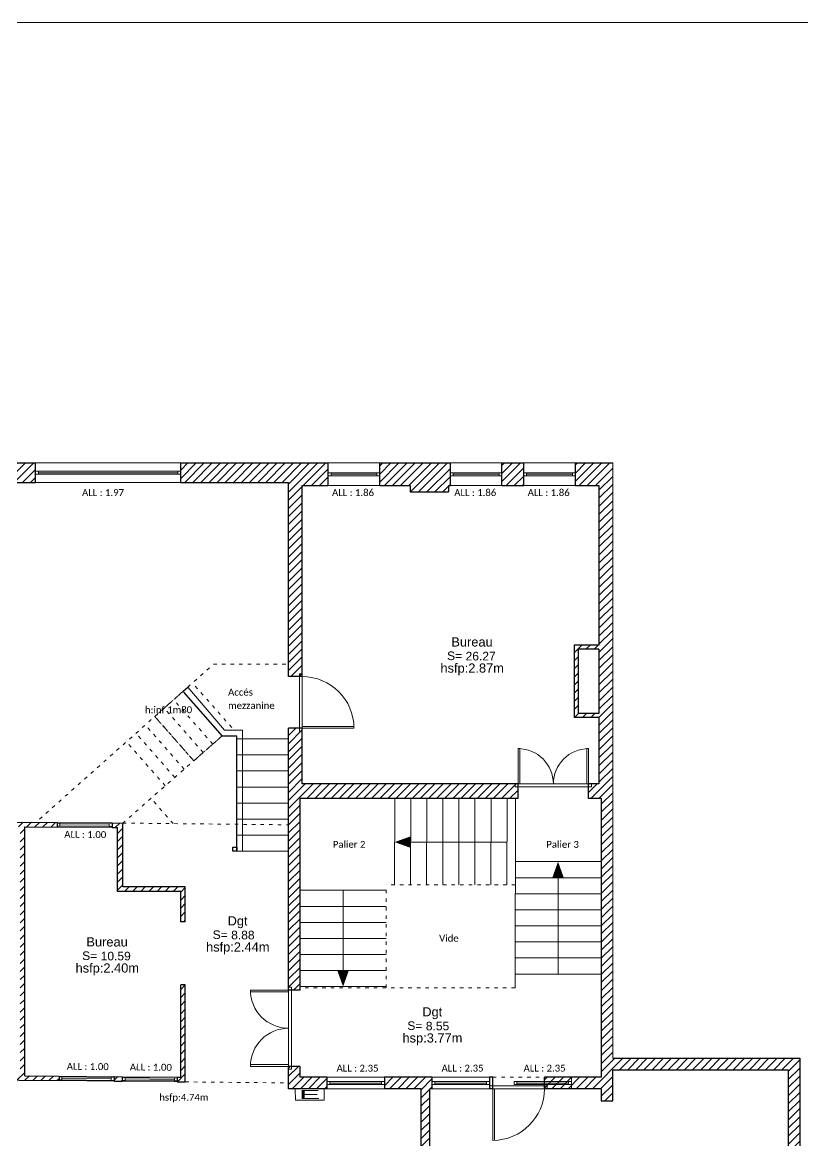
# Model space of a CAD drawing. Header units: millimetres. Extents: x -14819 to 43195, y -10328 to 20814.
# Drawn here: x 2222 to 3581, y 5314 to 7264 of the extents above; entities that cross this region are included whole.
import ezdxf
from ezdxf.enums import TextEntityAlignment as Align

# ---------------------------------------------------------------- set-up
doc = ezdxf.new("R2010")
doc.units = ezdxf.units.MM
doc.header["$PDMODE"] = 3
for name, pattern in [('ACAD_ISO03W100', [30, 12, -18]), ('Chemin', [0.5, 0.3, -0.2]), ('Cotation', [0.2, 0.1, -0.1])]:
    doc.linetypes.add(name, pattern=pattern)
doc.layers.add('10 - Hachures', color=7, linetype='Continuous', lineweight=18, true_color=0x646464)
for name, color, linetype, lineweight in [('41 - Côtes Intérieures', 71, 'Continuous', 9), ('_cadre100', 7, 'Continuous', 15), ('_cadre200', 7, 'Continuous', 15), ('_Texte', 7, 'Continuous', 15), ('Escalier', 8, 'Continuous', 18), ('Etiq_Affectation', 7, 'Continuous', 0), ('Etiq_Num_appart', 7, 'Continuous', 0), ('Etiq_Surface', 7, 'Continuous', 0), ('Etiq_Typologie', 7, 'Continuous', 0), ('Etiquette', 7, 'Continuous', 13), ('hauteur inf1.8m', 11, 'Continuous', 0), ('ME_electricite', 1, 'Continuous', 13), ('Menuiserie', 250, 'Continuous', 9), ('Menuiserie_cps', 7, 'Continuous', 15), ('Mur_coupe', 7, 'Continuous', 25), ('Mur_projeté', 8, 'ACAD_ISO03W100', 18), ('Mur_vu', 8, 'Continuous', 18)]:
    doc.layers.add(name, color=color, linetype=linetype, lineweight=lineweight)
for name, color, linetype, lineweight, plot in [('_mur_fantome', 2, 'Continuous', 0, False), ('Etiq_Adresse', 7, 'Continuous', 0, False), ('Etiq_Mesure_ou_non', 7, 'Continuous', 0, False), ('Menuiserie_seuil', 8, 'Continuous', 9, False)]:
    doc.layers.add(name, color=color, linetype=linetype, lineweight=lineweight, plot=plot)
doc.styles.add('CR_Cot', font='simplex.shx', dxfattribs={"width": 0.8})
doc.styles.add('Legend', font='calibri.ttf')
doc.styles.add('ROMAND', font='romand', dxfattribs={"height": 6})
doc.styles.add('ROMANT', font='romant', dxfattribs={"width": 1.5, "oblique": 13.5, "height": 2})
doc.styles.get("Standard").update_dxf_attribs({"font": 'arial.ttf'})
doc.styles.add('Stylbloc-bdu', font='sanss___.ttf')
doc.dimstyles.get("Standard").update_dxf_attribs({"dimtxt": 14, "dimasz": 14, "dimexe": 0.18, "dimexo": 0.0625, "dimgap": 5, "dimtad": 0, "dimtoh": 1, "dimdec": 0, "dimzin": 0, "dimdsep": 46, "dimtxsty": 'CR_Cot', "dimblk": 'CLOSEDBLANK', "dimcen": 0, "dimse1": 1, "dimse2": 1, "dimadec": 0, "dimazin": 0, "dimtfac": 1, "dimtdec": 0, "dimtofl": 0, "dimtmove": 0, "dimatfit": 3, "dimfxl": 1, "dimtolj": 1, "dimtzin": 0, "dimarcsym": 0})
pattern_1 = [(45, (-30368.971, 161.545), (-7.0710678, 7.0710678), [])]

# ---------------------------------------------------------------- blocks, each defined once
blk = doc.blocks.new('*X1')
at = {"color": 0}
for p, q in [((5.658, 3.059), (5.659, 3.061)), ((5.659, 3.042), (5.676, 3.06)), ((5.66, 3.026), (5.693, 3.059)), ((5.661, 3.009), (5.71, 3.059)), ((5.669, 3), (5.727, 3.058)), ((5.687, 3), (5.744, 3.057)), ((5.705, 3), (5.761, 3.056)), ((5.722, 3), (5.778, 3.056)), ((5.74, 3), (5.795, 3.055)), ((5.758, 3), (5.812, 3.054)), ((5.775, 3), (5.829, 3.054)), ((5.793, 3), (5.846, 3.053)), ((5.811, 3), (5.863, 3.052)), ((5.828, 3), (5.88, 3.051)), ((5.846, 3), (5.897, 3.051)), ((5.864, 3), (5.914, 3.05)), ((5.881, 3), (5.931, 3.049)), ((5.899, 3), (5.948, 3.049)), ((5.917, 3), (5.965, 3.048)), ((5.934, 3), (5.982, 3.047)), ((5.952, 3), (5.999, 3.046)), ((5.97, 3), (6.016, 3.046)), ((5.988, 3), (6.033, 3.045)), ((6.005, 3), (6.049, 3.044)), ((6.023, 3), (6.066, 3.044)), ((6.041, 3), (6.083, 3.043)), ((6.058, 3), (6.1, 3.042)), ((6.076, 3), (6.117, 3.041)), ((6.094, 3), (6.134, 3.041)), ((6.111, 3), (6.151, 3.04)), ((6.129, 3), (6.168, 3.039)), ((6.147, 3), (6.185, 3.039)), ((6.164, 3), (6.202, 3.038)), ((6.182, 3), (6.219, 3.037)), ((6.2, 3), (6.236, 3.036)), ((6.217, 3), (6.253, 3.036)), ((6.235, 3), (6.27, 3.035)), ((6.253, 3), (6.287, 3.034)), ((6.27, 3), (6.304, 3.034)), ((6.288, 3), (6.321, 3.033)), ((6.306, 3), (6.338, 3.032)), ((6.323, 3), (6.355, 3.031)), ((6.341, 3), (6.372, 3.031)), ((6.359, 3), (6.389, 3.03)), ((6.376, 3), (6.406, 3.029)), ((6.394, 3), (6.423, 3.029)), ((6.412, 3), (6.44, 3.028)), ((6.429, 3), (6.457, 3.027)), ((6.447, 3), (6.474, 3.026)), ((6.465, 3), (6.491, 3.026)), ((6.483, 3), (6.507, 3.025)), ((6.5, 3), (6.524, 3.024)), ((6.518, 3), (6.541, 3.024)), ((6.536, 3), (6.558, 3.023)), ((6.553, 3), (6.575, 3.022)), ((6.571, 3), (6.592, 3.021)), ((6.589, 3), (6.609, 3.021)), ((6.606, 3), (6.626, 3.02)), ((6.624, 3), (6.643, 3.019)), ((6.642, 3), (6.66, 3.019)), ((6.659, 3), (6.677, 3.018)), ((6.677, 3), (6.694, 3.017)), ((6.695, 3), (6.711, 3.016)), ((6.712, 3), (6.728, 3.016)), ((6.73, 3), (6.745, 3.015)), ((6.748, 3), (6.762, 3.014)), ((6.765, 3), (6.779, 3.014)), ((6.783, 3), (6.796, 3.013)), ((6.801, 3), (6.813, 3.012)), ((6.818, 3), (6.83, 3.011)), ((6.836, 3), (6.847, 3.011)), ((6.854, 3), (6.864, 3.01)), ((6.871, 3), (6.881, 3.009)), ((6.889, 3), (6.898, 3.009)), ((6.907, 3), (6.915, 3.008)), ((6.924, 3), (6.932, 3.007)), ((6.942, 3), (6.949, 3.006)), ((6.96, 3), (6.965, 3.006)), ((6.977, 3), (6.982, 3.005)), ((6.995, 3), (6.999, 3.004)), ((7.013, 3), (7.016, 3.004)), ((7.031, 3), (7.033, 3.003)), ((7.048, 3), (7.05, 3.002)), ((7.066, 3), (7.067, 3.001)), ((7.084, 3), (7.084, 3.001))]:
    blk.add_line(p, q, dxfattribs=at)
blk = doc.blocks.new('*X2')
at = {"color": 0}
for p, q in [((5.5, 2.795), (5.555, 2.85)), ((5.5, 2.813), (5.536, 2.849)), ((5.5, 2.831), (5.516, 2.847)), ((5.5, 2.778), (5.561, 2.838)), ((5.5, 2.76), (5.56, 2.82)), ((5.5, 2.742), (5.559, 2.801)), ((5.5, 2.725), (5.558, 2.783)), ((5.5, 2.707), (5.558, 2.764)), ((5.5, 2.689), (5.557, 2.746)), ((5.5, 2.672), (5.556, 2.728)), ((5.5, 2.654), (5.555, 2.709)), ((5.5, 2.636), (5.554, 2.691)), ((5.5, 2.619), (5.554, 2.672)), ((5.5, 2.601), (5.553, 2.654)), ((5.5, 2.583), (5.552, 2.635)), ((5.5, 2.566), (5.551, 2.617)), ((5.5, 2.548), (5.551, 2.598)), ((5.5, 2.53), (5.55, 2.58)), ((5.5, 2.512), (5.549, 2.561)), ((5.5, 2.495), (5.548, 2.543)), ((5.5, 2.477), (5.547, 2.525)), ((5.5, 2.459), (5.547, 2.506)), ((5.5, 2.442), (5.546, 2.488)), ((5.5, 2.424), (5.545, 2.469)), ((5.5, 2.406), (5.544, 2.451)), ((5.5, 2.389), (5.544, 2.432)), ((5.5, 2.371), (5.543, 2.414)), ((5.5, 2.353), (5.542, 2.395)), ((5.5, 2.336), (5.541, 2.377)), ((5.5, 2.318), (5.54, 2.358)), ((5.5, 2.3), (5.54, 2.34)), ((5.5, 2.283), (5.539, 2.321)), ((5.5, 2.265), (5.538, 2.303)), ((5.5, 2.247), (5.537, 2.285)), ((5.5, 2.23), (5.537, 2.266)), ((5.5, 2.212), (5.536, 2.248)), ((5.5, 2.194), (5.535, 2.229)), ((5.5, 2.177), (5.534, 2.211)), ((5.5, 2.159), (5.533, 2.192)), ((5.5, 2.141), (5.533, 2.174)), ((5.5, 2.124), (5.532, 2.155)), ((5.5, 2.106), (5.531, 2.137)), ((5.5, 2.088), (5.53, 2.118)), ((5.5, 2.071), (5.53, 2.1)), ((5.5, 2.053), (5.529, 2.082)), ((5.5, 2.035), (5.528, 2.063)), ((5.5, 2.017), (5.527, 2.045)), ((5.5, 2), (5.526, 2.026)), ((5.5, 1.982), (5.526, 2.008)), ((5.5, 1.964), (5.525, 1.989)), ((5.5, 1.947), (5.524, 1.971)), ((5.5, 1.929), (5.523, 1.952)), ((5.5, 1.911), (5.523, 1.934)), ((5.5, 1.894), (5.522, 1.915)), ((5.5, 1.876), (5.521, 1.897)), ((5.5, 1.858), (5.52, 1.879)), ((5.5, 1.841), (5.519, 1.86)), ((5.5, 1.823), (5.519, 1.842)), ((5.5, 1.805), (5.518, 1.823)), ((5.5, 1.788), (5.517, 1.805)), ((5.5, 1.77), (5.516, 1.786)), ((5.5, 1.752), (5.516, 1.768)), ((5.5, 1.735), (5.515, 1.749)), ((5.5, 1.717), (5.514, 1.731)), ((5.5, 1.699), (5.513, 1.712)), ((5.5, 1.682), (5.512, 1.694)), ((5.5, 1.664), (5.512, 1.676)), ((5.5, 1.646), (5.511, 1.657)), ((5.5, 1.629), (5.51, 1.639)), ((5.5, 1.611), (5.509, 1.62)), ((5.5, 1.593), (5.509, 1.602)), ((5.5, 1.576), (5.508, 1.583)), ((5.5, 1.558), (5.507, 1.565)), ((5.5, 1.54), (5.506, 1.546)), ((5.5, 1.523), (5.505, 1.528)), ((5.5, 1.505), (5.505, 1.509)), ((5.5, 1.487), (5.504, 1.491)), ((5.5, 1.469), (5.503, 1.473)), ((5.5, 1.452), (5.502, 1.454)), ((5.5, 1.434), (5.502, 1.436)), ((5.5, 1.416), (5.501, 1.417))]:
    blk.add_line(p, q, dxfattribs=at)
blk = doc.blocks.new('*X3')
at = {"color": 0}
for p, q in [((3.901, 3), (3.902, 3)), ((3.918, 2.999), (3.919, 3)), ((3.935, 2.999), (3.937, 3)), ((3.952, 2.998), (3.955, 3)), ((3.969, 2.997), (3.972, 3)), ((3.986, 2.996), (3.99, 3)), ((4.003, 2.996), (4.008, 3)), ((4.02, 2.995), (4.025, 3)), ((4.037, 2.994), (4.043, 3)), ((4.054, 2.994), (4.061, 3)), ((4.071, 2.993), (4.078, 3)), ((4.088, 2.992), (4.096, 3)), ((4.105, 2.991), (4.114, 3)), ((4.122, 2.991), (4.131, 3)), ((4.139, 2.99), (4.149, 3)), ((4.156, 2.989), (4.167, 3)), ((4.173, 2.988), (4.184, 3)), ((4.19, 2.988), (4.202, 3)), ((4.207, 2.987), (4.22, 3)), ((4.224, 2.986), (4.237, 3)), ((4.241, 2.986), (4.255, 3)), ((4.258, 2.985), (4.273, 3)), ((4.275, 2.984), (4.29, 3)), ((4.292, 2.983), (4.308, 3)), ((4.309, 2.983), (4.326, 3)), ((4.326, 2.982), (4.344, 3)), ((4.343, 2.981), (4.361, 3)), ((4.359, 2.981), (4.379, 3)), ((4.376, 2.98), (4.397, 3)), ((4.393, 2.979), (4.414, 3)), ((4.41, 2.978), (4.432, 3)), ((4.427, 2.978), (4.45, 3)), ((4.444, 2.977), (4.467, 3)), ((4.461, 2.976), (4.485, 3)), ((4.478, 2.976), (4.503, 3)), ((4.495, 2.975), (4.52, 3)), ((4.512, 2.974), (4.538, 3)), ((4.529, 2.973), (4.556, 3)), ((4.546, 2.973), (4.573, 3)), ((4.563, 2.972), (4.591, 3)), ((4.58, 2.971), (4.609, 3)), ((4.597, 2.971), (4.626, 3)), ((4.614, 2.97), (4.644, 3)), ((4.631, 2.969), (4.662, 3)), ((4.648, 2.968), (4.679, 3)), ((4.665, 2.968), (4.697, 3)), ((4.682, 2.967), (4.715, 3)), ((4.699, 2.966), (4.732, 3)), ((4.716, 2.966), (4.75, 3)), ((4.733, 2.965), (4.768, 3)), ((4.75, 2.964), (4.785, 3)), ((4.767, 2.963), (4.803, 3)), ((4.784, 2.963), (4.821, 3)), ((4.801, 2.962), (4.838, 3)), ((4.817, 2.961), (4.856, 3)), ((4.834, 2.961), (4.874, 3)), ((4.851, 2.96), (4.892, 3)), ((4.868, 2.959), (4.909, 3)), ((4.885, 2.958), (4.927, 3)), ((4.902, 2.958), (4.945, 3)), ((4.919, 2.957), (4.962, 3)), ((4.936, 2.956), (4.98, 3)), ((4.953, 2.956), (4.998, 3)), ((4.97, 2.955), (5.015, 3)), ((4.987, 2.954), (5.033, 3)), ((5.004, 2.953), (5.051, 3)), ((5.021, 2.953), (5.068, 3)), ((5.038, 2.952), (5.086, 3)), ((5.055, 2.951), (5.104, 3)), ((5.072, 2.951), (5.121, 3)), ((5.089, 2.95), (5.139, 3)), ((5.106, 2.949), (5.157, 3)), ((5.123, 2.948), (5.174, 3)), ((5.14, 2.948), (5.192, 3)), ((5.157, 2.947), (5.21, 3)), ((5.174, 2.946), (5.227, 3)), ((5.191, 2.946), (5.245, 3)), ((5.208, 2.945), (5.263, 3)), ((5.225, 2.944), (5.28, 3)), ((5.242, 2.943), (5.298, 3)), ((5.259, 2.943), (5.316, 3)), ((5.275, 2.942), (5.333, 3)), ((5.292, 2.941), (5.343, 2.992)), ((5.309, 2.941), (5.344, 2.975)), ((5.326, 2.94), (5.345, 2.958)), ((5.343, 2.939), (5.346, 2.941))]:
    blk.add_line(p, q, dxfattribs=at)
blk = doc.blocks.new('*X4')
at = {"color": 0}
for p, q in [((5.499, 5.376), (5.5, 5.376)), ((5.5, 5.394), (5.5, 5.394)), ((5.492, 5.121), (5.5, 5.129)), ((5.493, 5.158), (5.5, 5.164)), ((5.493, 5.139), (5.5, 5.146)), ((5.494, 5.194), (5.5, 5.199)), ((5.494, 5.176), (5.5, 5.182)), ((5.495, 5.23), (5.5, 5.235)), ((5.495, 5.212), (5.5, 5.217)), ((5.496, 5.267), (5.5, 5.27)), ((5.496, 5.248), (5.5, 5.253)), ((5.497, 5.303), (5.5, 5.306)), ((5.497, 5.285), (5.5, 5.288)), ((5.498, 5.339), (5.5, 5.341)), ((5.498, 5.321), (5.5, 5.323)), ((5.499, 5.357), (5.5, 5.359)), ((5.486, 4.903), (5.5, 4.917)), ((5.486, 4.885), (5.5, 4.899)), ((5.486, 4.867), (5.5, 4.881)), ((5.487, 4.939), (5.5, 4.952)), ((5.487, 4.921), (5.5, 4.934)), ((5.488, 4.976), (5.5, 4.987)), ((5.488, 4.958), (5.5, 4.97)), ((5.489, 5.012), (5.5, 5.023)), ((5.489, 4.994), (5.5, 5.005)), ((5.49, 5.049), (5.5, 5.058)), ((5.49, 5.03), (5.5, 5.04)), ((5.491, 5.085), (5.5, 5.093)), ((5.491, 5.067), (5.5, 5.076)), ((5.492, 5.103), (5.5, 5.111)), ((5.479, 4.631), (5.5, 4.651)), ((5.479, 4.612), (5.5, 4.634)), ((5.48, 4.667), (5.5, 4.687)), ((5.48, 4.649), (5.5, 4.669)), ((5.481, 4.703), (5.5, 4.722)), ((5.481, 4.685), (5.5, 4.705)), ((5.482, 4.74), (5.5, 4.758)), ((5.482, 4.721), (5.5, 4.74)), ((5.483, 4.776), (5.5, 4.793)), ((5.483, 4.758), (5.5, 4.775)), ((5.484, 4.812), (5.5, 4.828)), ((5.484, 4.794), (5.5, 4.811)), ((5.485, 4.849), (5.5, 4.864)), ((5.485, 4.83), (5.5, 4.846)), ((5.472, 4.376), (5.5, 4.404)), ((5.473, 4.413), (5.5, 4.439)), ((5.473, 4.394), (5.5, 4.422)), ((5.474, 4.449), (5.5, 4.475)), ((5.474, 4.431), (5.5, 4.457)), ((5.475, 4.485), (5.5, 4.51)), ((5.475, 4.467), (5.5, 4.492)), ((5.476, 4.522), (5.5, 4.545)), ((5.476, 4.503), (5.5, 4.528)), ((5.477, 4.558), (5.5, 4.581)), ((5.477, 4.54), (5.5, 4.563)), ((5.478, 4.594), (5.5, 4.616)), ((5.478, 4.576), (5.5, 4.598)), ((5.465, 4.122), (5.5, 4.156)), ((5.466, 4.158), (5.5, 4.192)), ((5.466, 4.14), (5.5, 4.174)), ((5.467, 4.194), (5.5, 4.227)), ((5.467, 4.176), (5.5, 4.21)), ((5.468, 4.231), (5.5, 4.263)), ((5.468, 4.213), (5.5, 4.245)), ((5.469, 4.267), (5.5, 4.298)), ((5.469, 4.249), (5.5, 4.28)), ((5.47, 4.303), (5.5, 4.333)), ((5.47, 4.285), (5.5, 4.316)), ((5.471, 4.34), (5.5, 4.369)), ((5.471, 4.322), (5.5, 4.351)), ((5.472, 4.358), (5.5, 4.386)), ((5.458, 3.867), (5.5, 3.909)), ((5.459, 3.904), (5.5, 3.944)), ((5.459, 3.886), (5.5, 3.927)), ((5.46, 3.94), (5.5, 3.98)), ((5.46, 3.922), (5.5, 3.962)), ((5.461, 3.976), (5.5, 4.015)), ((5.461, 3.958), (5.5, 3.997)), ((5.462, 4.013), (5.5, 4.05)), ((5.462, 3.995), (5.5, 4.033)), ((5.463, 4.049), (5.5, 4.086)), ((5.463, 4.031), (5.5, 4.068)), ((5.464, 4.085), (5.5, 4.121)), ((5.464, 4.067), (5.5, 4.103)), ((5.465, 4.104), (5.5, 4.139)), ((5.451, 3.613), (5.5, 3.662)), ((5.452, 3.649), (5.5, 3.697)), ((5.452, 3.631), (5.5, 3.679)), ((5.453, 3.686), (5.5, 3.732)), ((5.453, 3.667), (5.5, 3.715)), ((5.454, 3.722), (5.5, 3.768)), ((5.454, 3.704), (5.5, 3.75)), ((5.455, 3.758), (5.5, 3.803)), ((5.455, 3.74), (5.5, 3.785)), ((5.456, 3.795), (5.5, 3.838)), ((5.456, 3.777), (5.5, 3.821)), ((5.457, 3.831), (5.5, 3.874)), ((5.457, 3.813), (5.5, 3.856)), ((5.458, 3.849), (5.5, 3.891)), ((5.445, 3.377), (5.5, 3.432)), ((5.445, 3.359), (5.5, 3.414)), ((5.446, 3.413), (5.5, 3.467)), ((5.446, 3.395), (5.5, 3.449)), ((5.447, 3.468), (5.5, 3.52)), ((5.447, 3.449), (5.5, 3.502)), ((5.447, 3.431), (5.5, 3.485)), ((5.448, 3.504), (5.5, 3.555)), ((5.448, 3.486), (5.5, 3.538)), ((5.449, 3.54), (5.5, 3.591)), ((5.449, 3.522), (5.5, 3.573)), ((5.45, 3.577), (5.5, 3.626)), ((5.45, 3.558), (5.5, 3.608)), ((5.451, 3.595), (5.5, 3.644)), ((5.439, 3.159), (5.5, 3.22)), ((5.44, 3.195), (5.5, 3.255)), ((5.44, 3.177), (5.5, 3.237)), ((5.441, 3.231), (5.5, 3.29)), ((5.441, 3.213), (5.5, 3.273)), ((5.442, 3.268), (5.5, 3.326)), ((5.442, 3.25), (5.5, 3.308)), ((5.443, 3.304), (5.5, 3.361)), ((5.443, 3.286), (5.5, 3.343)), ((5.444, 3.34), (5.5, 3.396)), ((5.444, 3.322), (5.5, 3.379)), ((5.458, 3.16), (5.5, 3.202)), ((5.476, 3.16), (5.5, 3.184)), ((5.494, 3.16), (5.5, 3.167))]:
    blk.add_line(p, q, dxfattribs=at)
blk = doc.blocks.new('ROSEVENT')
for p, q in [((-0.078, 0.142), (-0.017, 2.394)), ((-0.017, 0.154), (-0.017, 2.394)), ((-0.017, 2.394), (0.044, 0.142)), ((-0.696, 0.673), (-0.078, 0.142)), ((-0.165, 0.056), (-0.696, 0.673)), ((0.044, 0.142), (0.662, 0.673)), ((0.662, 0.673), (0.131, 0.056)), ((-1.617, -0.006), (-0.165, 0.056)), ((-0.077, 0.155), (-0.014, 0.155)), ((0.131, 0.056), (1.583, -0.006)), ((0.144, -0.003), (0.141, 0.057)), ((-0.177, -0.006), (-1.617, -0.006)), ((-0.165, -0.067), (-1.617, -0.006)), ((-0.696, -0.684), (-0.165, -0.067)), ((-0.078, -0.153), (-0.696, -0.684)), ((-0.175, -0.003), (-0.171, -0.066)), ((-0.017, -1.606), (-0.078, -0.153)), ((0.044, -0.153), (-0.017, -1.606)), ((-0.017, -0.16), (0.049, -0.154)), ((-0.017, -0.166), (-0.017, -1.606)), ((0.662, -0.684), (0.044, -0.153)), ((1.583, -0.006), (0.131, -0.067)), ((0.131, -0.067), (0.662, -0.684)), ((0.143, -0.006), (1.583, -0.006))]:
    blk.add_line(p, q)
for radius in [0.159, 0.127]:
    blk.add_circle((-0.017, -0.006), radius)
for name in ['*X4', '*X1', '*X3', '*X2']:
    blk.add_blockref(name, (-5.517, -3.006))
for height, style, p in [(0.5, 'ROMANT', (-0.317, 1.744)), (0.122, 'ROMAND', (-0.08, -0.061))]:
    blk.add_text('N', height=height, dxfattribs=dict(style=style)).set_placement(p)
blk = doc.blocks.new('FLNORD')
at = {"xscale": 4, "yscale": 4, "zscale": 4, "rotation": 359.9999991217657}
blk.add_blockref('ROSEVENT', (-0.928, -0.174), dxfattribs=at)
blk = doc.blocks.new('Fenetre_100')
blk.add_lwpolyline([(0.05, 0.05), (0.05, 0), (0, 0), (0, 0.05), (1, 0.05), (1, 0), (0.95, 0), (0.95, 0.05), (0.95, 0.025), (0.05, 0.025), (0.05, 0), (0.95, 0)])
blk = doc.blocks.new('Porte_Double_133')
at = {"layer": 'Menuiserie_cps', "color": 1, "lineweight": 9}
for points in [[(0, 0), (0, 0.665), (0.03, 0.665), (0.03, 0)], [(1.33, 0), (1.33, 0.665), (1.3, 0.665), (1.3, 0)]]:
    blk.add_lwpolyline(points, close=True, dxfattribs=at)
at = {"layer": 'Menuiserie_cps', "lineweight": 9}
for centre, start, end in [((0, 0), 0, 90), ((1.33, 0), 90, 180)]:
    blk.add_arc(centre, 0.665, start, end, dxfattribs=at)
at = {"layer": 'Menuiserie_seuil'}
blk.add_lwpolyline([(-0.05, 0), (1.38, 0), (1.38, -0.05), (-0.05, -0.05)], close=True, dxfattribs=at)
blk = doc.blocks.new('Porte_Simple_Droite_90')
at = {"layer": 'Menuiserie_cps', "color": 1, "lineweight": 9}
for points in [[(0, 0), (0, 0.9)], [(0.03, 0.9), (0.03, 0), (0, 0)]]:
    blk.add_lwpolyline(points, dxfattribs=at)
at = {"layer": 'Menuiserie_cps', "lineweight": 9}
blk.add_arc((0, 0), 0.9, 0, 90, dxfattribs=at)
at = {"layer": 'Menuiserie_seuil'}
blk.add_lwpolyline([(-0.05, 0), (0.95, 0), (0.95, -0.05), (-0.05, -0.05)], close=True, dxfattribs=at)
blk = doc.blocks.new('Fenetre_96')
blk.add_lwpolyline([(0.05, 0.05), (0.05, 0), (0, 0), (0, 0.05), (0.96, 0.05), (0.96, 0), (0.91, 0), (0.91, 0.05), (0.91, 0.025), (0.05, 0.025), (0.05, 0), (0.91, 0)])
blk = doc.blocks.new('He4')
blk.add_lwpolyline([(-0.5, -0.5), (0.5, -0.5), (0.5, 0.5), (-0.5, 0.5)], close=True)
at = {"style": 'Stylbloc-bdu'}
blk.add_text('E', height=0.8, dxfattribs=at).set_placement((0, 0), align=Align.MIDDLE_CENTER)
blk = doc.blocks.new('Porte_Double_123')
at = {"layer": 'Menuiserie_cps', "color": 1, "lineweight": 9}
for points in [[(0, 0), (0, 0.615), (0.03, 0.615), (0.03, 0)], [(1.23, 0), (1.23, 0.615), (1.2, 0.615), (1.2, 0)]]:
    blk.add_lwpolyline(points, close=True, dxfattribs=at)
at = {"layer": 'Menuiserie_cps', "lineweight": 9}
for centre, start, end in [((0, 0), 0, 90), ((1.23, 0), 90, 180)]:
    blk.add_arc(centre, 0.615, start, end, dxfattribs=at)
at = {"layer": 'Menuiserie_seuil'}
blk.add_lwpolyline([(-0.05, 0), (1.28, 0), (1.28, -0.05), (-0.05, -0.05)], close=True, dxfattribs=at)
blk = doc.blocks.new('Fenetre_90')
blk.add_lwpolyline([(0.05, 0.05), (0.05, 0), (0, 0), (0, 0.05), (0.9, 0.05), (0.9, 0), (0.85, 0), (0.85, 0.05), (0.85, 0.025), (0.05, 0.025), (0.05, 0), (0.85, 0)])
blk = doc.blocks.new('Fenetre_253')
blk.add_lwpolyline([(0.05, 0.05), (0.05, 0), (0, 0), (0, 0.05), (2.53, 0.05), (2.53, 0), (2.48, 0), (2.48, 0.05), (2.48, 0.025), (0.05, 0.025), (0.05, 0), (2.48, 0)])
blk = doc.blocks.new('Etiquette_Copro')
at = {"layer": 'Etiq_Adresse'}
blk.add_attdef('ADRESSE', text='', height=0.16, rotation=0.0292, dxfattribs=at).set_placement((0.047, -0.725), align=Align.CENTER)
at = {"layer": 'Etiq_Affectation'}
blk.add_attdef('AFFECTATION', text='', height=0.16, rotation=0.0292, dxfattribs=at).set_placement((0.044, -0.07), align=Align.CENTER)
at = {"layer": 'Etiq_Mesure_ou_non'}
blk.add_attdef('MESURE', text='', height=0.16, rotation=0.0292, dxfattribs=at).set_placement((0.043, 0.616), align=Align.CENTER)
at = {"layer": 'Etiq_Num_appart'}
blk.add_attdef('NUMERO_APPARTEMENT', text='', height=0.16, rotation=0.0292, dxfattribs=at).set_placement((0.047, -0.525), align=Align.CENTER)
at = {"layer": 'Etiq_Surface'}
blk.add_text('S=', height=0.15, rotation=0.0292, dxfattribs=at).set_placement((-0.391, -0.307))
blk.add_attdef('SURFACE', text='', height=0.15, rotation=0.0292, dxfattribs=at).set_placement((-0.068, -0.358), align=Align.BOTTOM_LEFT)
at = {"layer": 'Etiq_Typologie'}
blk.add_attdef('TYPOLOGIE', text='', height=0.16, rotation=0.0292, dxfattribs=at).set_placement((0.047, -0.925), align=Align.CENTER)
blk = doc.blocks.new('_ClosedBlank')
at = {"color": 0, "linetype": 'ByBlock', "lineweight": -2}
for p, q in [((-1, 0.17), (0, 0)), ((-1, 0.17), (-1, -0.17)), ((0, 0), (-1, -0.17))]:
    blk.add_line(p, q, dxfattribs=at)
blk = doc.blocks.new('*D733')
at = {"layer": '41 - Côtes Intérieures', "color": 0, "lineweight": -2, "transparency": 16777216}
for p, q in [((41.2, 6262.8), (41.2, 6178.7)), ((41.2, 6055.8), (41.2, 6139.9))]:
    blk.add_line(p, q, dxfattribs=at)
at = {"layer": 'Defpoints', "color": 0, "transparency": 16777216}
for p in [(41.2, 6276.8), (7705.4, 6276.8), (0, 6041.8)]:
    blk.add_point(p, dxfattribs=at)
at = {"layer": '41 - Côtes Intérieures', "color": 0, "lineweight": -2, "transparency": 16777216, "xscale": 14, "yscale": 14, "zscale": 14}
for p, rotation in [((41.2, 6276.8), 90), ((41.2, 6041.8), 270)]:
    blk.add_blockref('_ClosedBlank', p, dxfattribs=dict(at, rotation=rotation))
at = {"layer": '41 - Côtes Intérieures', "color": 0, "transparency": 16777216, "insert": (41.2, 6159.3), "char_height": 14, "attachment_point": 5, "rotation": 90, "style": 'CR_Cot'}
blk.add_mtext('\\A1;235', dxfattribs=at)

msp = doc.modelspace()

# ---------------------------------------------------------------- hatches: boundary and pattern name
at = {"layer": '10 - Hachures'}
h = msp.add_hatch(dxfattribs=at)
h.set_pattern_fill('_USER', color=256, scale=10, angle=45, pattern_type=0)
h.set_pattern_definition(pattern_1)
h.paths.add_polyline_path([(2244.44, 6495.84), (2081.44, 6495.84), (2081.44, 6461.84), (2136.44, 6461.84), (2136.44, 6451.84), (2193.44, 6451.84), (2193.44, 6461.84), (2244.44, 6461.84)])
h = msp.add_hatch(dxfattribs=at)
h.set_pattern_fill('_USER', color=256, scale=10, angle=45, pattern_type=0)
h.set_pattern_definition(pattern_1)
h.paths.add_polyline_path([(2754.44, 6495.84), (2497.44, 6495.84), (2497.44, 6461.84), (2685.44, 6461.84), (2685.44, 6123.34), (2709.44, 6123.34), (2709.44, 6456.34), (2754.44, 6456.34)])
h = msp.add_hatch(dxfattribs=at)
h.set_pattern_fill('_USER', color=256, scale=10, angle=45, pattern_type=0)
h.set_pattern_definition(pattern_1)
h.paths.add_polyline_path([(2967.44, 6495.84), (2844.44, 6495.84), (2844.44, 6456.34), (2897.44, 6456.34), (2897.44, 6445.34), (2964.44, 6445.34), (2964.44, 6456.34), (2967.44, 6456.34)])
h = msp.add_hatch(dxfattribs=at)
h.set_pattern_fill('_USER', color=256, scale=10, angle=45, pattern_type=0)
h.set_pattern_definition(pattern_1)
h.paths.add_polyline_path([(3095.44, 6495.84), (3057.44, 6495.84), (3057.44, 6456.34), (3095.44, 6456.34)])
h = msp.add_hatch(dxfattribs=at)
h.set_pattern_fill('_USER', color=256, scale=10, angle=45, pattern_type=0)
h.set_pattern_definition(pattern_1)
h.paths.add_polyline_path([(3576.46, 5457.9), (3250.44, 5457.9), (3250.44, 6495.84), (3185.44, 6495.84), (3185.44, 6456.34), (3226.44, 6456.34), (3226.44, 6178.34), (3183.44, 6178.34), (3183.44, 6052.34), (3226.44, 6052.34), (3226.44, 5936.34), (3208.44, 5936.34), (3208.44, 5910.84), (3230.44, 5910.84), (3230.44, 5424.84), (3131.44, 5424.84), (3131.44, 5404.84), (3230.44, 5404.84), (3230.44, 5383.84), (3250.44, 5383.84), (3250.44, 5437.9), (3556.46, 5437.9), (3556.46, 4916.84), (3576.46, 4916.84)])
h.paths.add_polyline_path([(3226.44, 6059.34), (3190.44, 6059.34), (3190.44, 6171.34), (3226.44, 6171.34)], flags=16)
h = msp.add_hatch(dxfattribs=at)
h.set_pattern_fill('_USER', color=256, scale=10, angle=45, pattern_type=0)
h.set_pattern_definition(pattern_1)
h.paths.add_polyline_path([(2705.44, 5910.84), (3085.44, 5910.84), (3085.44, 5936.34), (2709.44, 5936.34), (2709.44, 6033.34), (2685.44, 6033.34), (2685.44, 5576.84), (2705.44, 5576.84)])
h = msp.add_hatch(dxfattribs=at)
h.set_pattern_fill('_USER', color=256, scale=10, angle=45, pattern_type=0)
h.set_pattern_definition(pattern_1)
h.paths.add_polyline_path([(2285.55, 5426.93), (2225.54, 5427.71), (2225.54, 5861.26), (2281.98, 5861.15), (2282.06, 5869.15), (2153.96, 5869.82), (2153.96, 5861.79), (2217.54, 5861.32), (2217.54, 5427.79), (2145.45, 5428.31), (2145.45, 5420.31), (2285.52, 5418.93)])
h = msp.add_hatch(dxfattribs=at)
h.set_pattern_fill('_USER', color=256, scale=10, angle=45, pattern_type=0)
h.set_pattern_definition(pattern_1)
h.paths.add_polyline_path([(2505.51, 5756.86), (2396.66, 5756.86), (2396.66, 5867.98), (2378.05, 5868.17), (2377.97, 5860.17), (2387.51, 5860.07), (2387.42, 5748.94), (2497.42, 5748.94), (2497.52, 5695.94), (2505.51, 5695.94)])
h = msp.add_hatch(dxfattribs=at)
h.set_pattern_fill('_USER', color=256, scale=10, angle=45, pattern_type=0)
h.set_pattern_definition(pattern_1)
h.paths.add_polyline_path([(2595.44, 5825.84), (2588.44, 5825.84), (2588.44, 5818.84), (2595.44, 5818.84)])
h = msp.add_hatch(dxfattribs=at)
h.set_pattern_fill('_USER', color=256, scale=10, angle=45, pattern_type=0)
h.set_pattern_definition(pattern_1)
h.paths.add_polyline_path([(2505.51, 5585.83), (2497.52, 5585.91), (2497.52, 5424.85), (2491.54, 5424.91), (2491.54, 5416.91), (2505.55, 5416.77)])
h = msp.add_hatch(dxfattribs=at)
h.set_pattern_fill('_USER', color=256, scale=10, angle=45, pattern_type=0)
h.set_pattern_definition(pattern_1)
h.paths.add_polyline_path([(2752.44, 5424.84), (2705.44, 5424.84), (2705.44, 5443.84), (2685.44, 5443.84), (2685.44, 5404.84), (2752.44, 5404.84)])
h = msp.add_hatch(dxfattribs=at)
h.set_pattern_fill('_USER', color=256, scale=10, angle=45, pattern_type=0)
h.set_pattern_definition(pattern_1)
h.paths.add_polyline_path([(2395.55, 5425.85), (2381.55, 5425.99), (2381.55, 5417.99), (2395.51, 5417.85)])
h = msp.add_hatch(dxfattribs=at)
h.set_pattern_fill('_USER', color=256, scale=10, angle=45, pattern_type=0)
h.set_pattern_definition(pattern_1)
h.paths.add_polyline_path([(3004.46, 4916.84), (2951.47, 4916.84), (2951.47, 4927.84), (2931.47, 4927.84), (2931.47, 5404.84), (2935.44, 5404.84), (2935.44, 5424.84), (2852.44, 5424.84), (2852.44, 5404.84), (2916.47, 5404.84), (2916.47, 4927.84), (2901.47, 4927.84), (2901.47, 4916.84), (2851.68, 4916.84), (2851.68, 4882.84), (3004.46, 4882.84)])

# ---------------------------------------------------------------- linework, layer by layer
at = {"layer": '_cadre100', "flags": 128}
msp.add_lwpolyline([(71.5, 4294.08), (4271.5, 4294.08), (4271.5, 7264.08), (71.5, 7264.08)], close=True, dxfattribs=at)
at = {"layer": '_mur_fantome'}
msp.add_line((3250.44, 6495.84), (3250.44, 5457.9), dxfattribs=at)
at = {"layer": 'Escalier'}
for p, q in [((2685.44, 6014.84), (2595.44, 6014.84)), ((2685.44, 5986.84), (2595.44, 5986.84)), ((2685.44, 5958.84), (2595.44, 5958.84)), ((2685.44, 5930.84), (2595.44, 5930.84)), ((2685.44, 5902.84), (2595.44, 5902.84)), ((2685.44, 5874.84), (2595.44, 5874.84)), ((2685.44, 5846.84), (2595.44, 5846.84)), ((2685.44, 5818.84), (2595.44, 5818.84))]:
    msp.add_line(p, q, dxfattribs=at)
at = {"layer": 'Escalier', "flags": 128}
for points in [[(2553.17, 6072.38, 0, 0, 0), (2458.53, 5989.2, 20, 0, 0), (2437.5, 5970.71, 0, 0, 0)], [(2640.44, 5818.84, 0, 0, 0), (2640.44, 5986.84, 20, 0, 0), (2640.44, 6014.84, 0, 0, 0)], [(2898.24, 5834.86, 20, 0, 0), (2870.24, 5834.85, 0, 0, 0)], [(3155.12, 5772.82, 20, 0, 0), (3155.12, 5800.82, 0, 0, 0)]]:
    msp.add_lwpolyline(points, format="xyseb", dxfattribs=at)
for points in [[(2870.39, 5910.84), (2870.1, 5760.84)], [(2898.39, 5910.84), (2898.1, 5760.79)], [(2926.39, 5910.84), (2926.1, 5760.74)], [(2954.39, 5910.84), (2954.1, 5760.68)], [(2982.39, 5910.84), (2982.1, 5760.63)], [(3010.39, 5910.84), (3010.1, 5760.58)], [(3038.39, 5910.84), (3038.1, 5760.53)], [(3066.39, 5910.84), (3066.1, 5760.47)], [(3066.24, 5834.48), (2898.24, 5834.5)], [(3080.12, 5800.81), (3230.43, 5800.84)], [(3080.12, 5772.81), (3230.44, 5772.84)], [(3155.16, 5604.82), (3155.12, 5772.82)], [(3080.13, 5744.81), (3230.44, 5744.84)], [(3080.13, 5716.81), (3230.44, 5716.84)], [(3080.14, 5688.81), (3230.44, 5688.84)], [(3080.15, 5660.81), (3230.44, 5660.84)], [(3080.15, 5632.81), (3230.44, 5632.84)], [(3080.16, 5604.81), (3230.44, 5604.84)]]:
    msp.add_lwpolyline(points, dxfattribs=at)
at = {"layer": 'Escalier', "elevation": -195, "flags": 128}
for points in [[(2855.44, 5750.84), (2705.44, 5750.84)], [(2780.44, 5750.84), (2780.47, 5610.84)], [(2855.44, 5722.84), (2705.44, 5722.84)], [(2855.44, 5694.84), (2705.44, 5694.84)], [(2855.44, 5666.84), (2705.44, 5666.84)], [(2855.44, 5638.84), (2705.44, 5638.84)], [(2855.44, 5610.84), (2705.44, 5610.84)], [(2855.44, 5582.84), (2705.44, 5582.84)]]:
    msp.add_lwpolyline(points, dxfattribs=at)
msp.add_lwpolyline([(2780.47, 5610.84, 20, 0, 0), (2780.48, 5582.84, 0, 0, 0)], format="xyseb", dxfattribs=at)
at = {"layer": 'hauteur inf1.8m', "linetype": 'Cotation', "ltscale": 4, "flags": 128}
for points in [[(2520.22, 5976.58), (2452.3, 6053.83), (2501.57, 6097.74)], [(2520.22, 5976.58), (2569.79, 6020.15)]]:
    msp.add_lwpolyline(points, dxfattribs=at)
at = {"layer": 'Mur_coupe'}
for p, q in [((2081.44, 6495.84), (2244.44, 6495.84)), ((2497.44, 6495.84), (2754.44, 6495.84)), ((2844.44, 6495.84), (2967.44, 6495.84)), ((3057.44, 6495.84), (3095.44, 6495.84)), ((3185.44, 6495.84), (3250.44, 6495.84)), ((2225.54, 5427.52), (2225.54, 5861.23)), ((2387.42, 5748.94), (2387.51, 5860.07)), ((2396.66, 5756.98), (2396.66, 5867.98)), ((2588.44, 5818.84), (2588.44, 5825.84)), ((2588.44, 5825.84), (2595.44, 5825.84)), ((2595.44, 5818.84), (2588.44, 5818.84)), ((2595.44, 5825.84), (2595.44, 5818.84)), ((2505.51, 5756.86), (2396.66, 5756.98)), ((2505.51, 5695.94), (2505.51, 5756.86)), ((2497.42, 5748.94), (2387.42, 5748.94)), ((2497.52, 5695.94), (2497.42, 5748.94)), ((3250.44, 5457.9), (3576.46, 5457.9)), ((3576.46, 5457.9), (3576.46, 4916.84)), ((3250.44, 5383.84), (3250.44, 5437.9)), ((3250.44, 5437.9), (3556.46, 5437.9)), ((3556.46, 5437.9), (3556.46, 4916.84)), ((3230.44, 5404.84), (3230.44, 5383.84)), ((3230.44, 5383.84), (3250.44, 5383.84))]:
    msp.add_line(p, q, dxfattribs=at)
at = {"layer": 'Mur_coupe', "flags": 128}
for points in [[(2244.44, 6461.84), (2244.44, 6495.84)], [(2497.44, 6461.84), (2497.44, 6495.84)], [(2754.44, 6456.34), (2754.44, 6495.84)], [(2844.44, 6456.34), (2844.44, 6495.84)], [(2967.44, 6456.34), (2967.44, 6495.84)], [(3057.44, 6456.34), (3057.44, 6495.84)], [(3095.44, 6456.34), (3095.44, 6495.84)], [(3185.44, 6456.34), (3185.44, 6495.84)], [(2193.44, 6461.84), (2244.44, 6461.84)], [(2497.44, 6461.84), (2685.44, 6461.84)], [(2685.44, 6123.34), (2685.44, 6461.84)], [(2709.44, 6456.34), (2754.44, 6456.34)], [(2709.44, 6123.34), (2709.44, 6456.34)], [(2844.44, 6456.34), (2897.44, 6456.34)], [(2897.44, 6456.34), (2897.44, 6445.34)], [(2964.44, 6456.34), (2967.44, 6456.34)], [(2964.44, 6456.34), (2964.44, 6445.34)], [(3057.44, 6456.34), (3095.44, 6456.34)], [(3185.44, 6456.34), (3226.44, 6456.34)], [(3226.44, 6456.34), (3226.44, 6178.34)], [(2897.44, 6445.34), (2964.44, 6445.34)], [(3183.44, 6178.34), (3183.44, 6052.34)], [(3226.44, 6178.34), (3183.44, 6178.34)], [(3190.44, 6171.34), (3190.44, 6059.34)], [(3226.44, 6171.34), (3190.44, 6171.34)], [(3226.44, 6171.34), (3226.44, 6059.34)], [(2709.44, 6123.34), (2685.44, 6123.34)], [(2501.64, 6097.8), (2509.71, 6104.99)], [(2570.06, 6019.84), (2503.12, 6096)], [(3226.44, 6052.34), (3183.44, 6052.34)], [(3226.44, 6059.34), (3190.44, 6059.34)], [(3226.44, 6052.34), (3226.44, 5936.34)], [(2709.44, 6033.34), (2685.44, 6033.34)], [(2685.44, 5576.84), (2685.44, 6033.34)], [(2709.44, 5936.34), (2709.44, 6033.34)], [(2595.44, 5818.84), (2595.44, 6019.84), (2570.06, 6019.84)], [(3085.44, 5936.34), (2709.44, 5936.34)], [(3085.44, 5910.84), (3085.44, 5936.34)], [(3226.44, 5936.34), (3208.44, 5936.34)], [(3208.44, 5910.84), (3208.44, 5936.34)], [(3085.44, 5910.84), (2705.44, 5910.84)], [(2705.44, 5576.84), (2705.44, 5910.84)], [(3230.44, 5910.84), (3208.44, 5910.84)], [(3230.44, 5910.84), (3230.44, 5424.84)], [(3230.44, 5910.84), (3230.44, 5424.84)], [(2154.06, 5869.79), (2282.06, 5869.15)], [(2282.06, 5869.15), (2281.98, 5861.15)], [(2225.54, 5861.23), (2281.98, 5861.15)], [(2378.05, 5868.17), (2377.97, 5860.17)], [(2377.97, 5860.17), (2387.51, 5860.07)], [(2378.05, 5868.17), (2396.66, 5867.98)], [(2505.51, 5695.94), (2497.52, 5695.94)], [(2497.52, 5424.92), (2497.52, 5585.91)], [(2505.51, 5585.83), (2497.52, 5585.91)], [(2505.55, 5416.77), (2505.51, 5585.83)], [(2705.44, 5576.84), (2685.44, 5576.84)], [(2752.44, 5404.84), (2685.44, 5404.84), (2685.44, 5443.84)], [(2705.44, 5443.84), (2685.44, 5443.84)], [(2705.44, 5424.84), (2705.44, 5443.84)], [(2145.45, 5420.31), (2285.52, 5418.93)], [(2225.54, 5427.52), (2285.55, 5426.93)], [(2285.55, 5426.93), (2285.52, 5418.93)], [(2381.55, 5425.99), (2395.55, 5425.85)], [(2381.55, 5425.99), (2381.55, 5417.99)], [(2395.55, 5425.85), (2395.51, 5417.85)], [(2491.54, 5424.91), (2497.52, 5424.85)], [(2491.54, 5424.91), (2491.54, 5416.91)], [(2752.44, 5424.84), (2705.44, 5424.84)], [(2752.44, 5424.84), (2752.44, 5404.84)], [(2935.44, 5424.84), (2852.44, 5424.84)], [(2852.44, 5424.84), (2852.44, 5404.84)], [(2935.44, 5424.84), (2935.44, 5404.84)], [(3041.44, 5424.84), (3035.44, 5424.84)], [(3035.44, 5424.84), (3035.44, 5404.84)], [(3041.44, 5404.84), (3041.44, 5424.84)], [(3230.44, 5424.84), (3131.44, 5424.84)], [(3131.44, 5404.84), (3131.44, 5424.84)], [(2381.55, 5417.99), (2395.51, 5417.85)], [(2491.54, 5416.91), (2505.55, 5416.77)], [(2916.47, 5404.84), (2852.44, 5404.84)], [(2935.44, 5404.84), (2931.47, 5404.84)], [(3041.44, 5404.84), (3035.44, 5404.84)], [(3230.44, 5404.84), (3131.44, 5404.84)]]:
    msp.add_lwpolyline(points, dxfattribs=at)
at = {"layer": 'Mur_coupe', "elevation": -195, "flags": 128}
for points in [[(2916.47, 4927.84), (2916.47, 5404.84)], [(2931.47, 4927.84), (2931.47, 5404.84)]]:
    msp.add_lwpolyline(points, dxfattribs=at)
at = {"layer": 'Mur_projeté', "ltscale": 0.5}
msp.add_line((2855.44, 5580.81, -390), (2855.44, 5760.5, -390), dxfattribs=at)
at = {"layer": 'Mur_projeté', "ltscale": 0.5, "flags": 128}
for points in [[(2509.71, 6104.99), (2554.44, 6144.84)], [(2554.44, 6144.84), (2685.44, 6144.84)], [(2586.31, 6034.67), (2518.01, 6112.38)], [(2502.21, 6098.3), (2245.44, 5869.53)], [(2553.26, 6005.62), (2485.16, 6083.11)], [(2570.06, 6019.84), (2501.59, 6097.75)], [(2536.74, 5991.1), (2468.73, 6068.48)], [(2520.22, 5976.58), (2452.31, 6053.84)], [(2503.69, 5962.05), (2435.88, 6039.21)], [(2569.79, 6020.15), (2396.66, 5867.98)], [(2470.64, 5933.01), (2403.03, 6009.93)], [(2487.17, 5947.53), (2419.45, 6024.57)], [(2484.44, 5867.08), (2445.74, 5911.12)], [(2396.66, 5867.98), (2685.44, 5865.02)], [(3080.51, 5760.47), (2855.44, 5760.47)], [(3080.17, 5580.81), (2705.44, 5580.81)], [(3041.44, 5424.84), (3131.44, 5424.84)], [(3178.44, 5424.84), (3178.44, 5404.84)], [(2505.55, 5416.77), (2685.44, 5415)]]:
    msp.add_lwpolyline(points, dxfattribs=at)
at = {"layer": 'Mur_vu', "flags": 128}
for points in [[(2244.44, 6495.84), (2497.44, 6495.84)], [(2754.44, 6495.84), (2844.44, 6495.84)], [(2967.44, 6495.84), (3057.44, 6495.84)], [(3095.44, 6495.84), (3185.44, 6495.84)], [(2497.44, 6461.84), (2244.44, 6461.84)], [(2844.44, 6456.34), (2754.44, 6456.34)], [(3057.44, 6456.34), (2967.44, 6456.34)], [(3185.44, 6456.34), (3095.44, 6456.34)], [(2605.44, 5818.84), (2605.44, 6029.84), (2574.04, 6029.84), (2509.71, 6104.99)], [(3080.79, 5910.84), (3080.17, 5580.81)], [(2378.05, 5868.17), (2282.06, 5869.15)], [(2281.98, 5861.15), (2377.97, 5860.17)], [(2381.55, 5425.99), (2285.55, 5426.93)], [(2491.54, 5424.91), (2395.55, 5425.85)], [(2752.44, 5424.81), (2852.44, 5424.81)], [(2935.44, 5424.84), (3035.44, 5424.84)], [(2285.52, 5418.93), (2381.55, 5417.99)], [(2395.51, 5417.85), (2491.54, 5416.91)], [(2852.44, 5404.81), (2752.44, 5404.81)], [(3035.44, 5404.84), (2935.44, 5404.84)]]:
    msp.add_lwpolyline(points, dxfattribs=at)

# ---------------------------------------------------------------- block references
at = {"layer": '_cadre200', "xscale": 20, "yscale": 20, "zscale": 499.9999999999999, "rotation": 139.4348280760574}
msp.add_blockref('FLNORD', (3766.93, 6961.03), dxfattribs=at)
at = {"layer": 'Etiquette'}
ref = msp.add_blockref('Etiquette_Copro', (3000.84, 6182.88), dxfattribs=dict(at, xscale=100, yscale=100, zscale=100))
ref.add_attrib('AFFECTATION', 'Bureau', dxfattribs={"layer": 'Etiq_Affectation', "height": 16, "rotation": 0.02922}).set_placement((3005.2, 6175.83), align=Align.CENTER)
ref.add_attrib('SURFACE', '26.27', dxfattribs={"layer": 'Etiq_Surface', "height": 15, "rotation": 0.02922}).set_placement((2994.01, 6147.08), align=Align.BOTTOM_LEFT)
ref.add_attrib('NUMERO_APPARTEMENT', 'hsfp:2.87m', dxfattribs={"layer": 'Etiq_Num_appart', "height": 16, "rotation": 0.02922}).set_placement((3005.5, 6130.36), align=Align.CENTER)
ref = msp.add_blockref('Etiquette_Copro', (2592.27, 5696.6), dxfattribs=dict(at, xscale=100, yscale=100, zscale=100))
ref.add_attrib('AFFECTATION', 'Dgt', dxfattribs={"layer": 'Etiq_Affectation', "height": 16, "rotation": 0.02922}).set_placement((2596.63, 5689.55), align=Align.CENTER)
ref.add_attrib('SURFACE', '8.88', dxfattribs={"layer": 'Etiq_Surface', "height": 15, "rotation": 0.02922}).set_placement((2585.44, 5660.8), align=Align.BOTTOM_LEFT)
ref.add_attrib('NUMERO_APPARTEMENT', 'hsfp:2.44m', dxfattribs={"layer": 'Etiq_Num_appart', "height": 16, "rotation": 0.02922}).set_placement((2596.93, 5644.08), align=Align.CENTER)
ref = msp.add_blockref('Etiquette_Copro', (2364.86, 5659.93), dxfattribs=dict(at, xscale=100, yscale=100, zscale=100))
ref.add_attrib('AFFECTATION', 'Bureau', dxfattribs={"layer": 'Etiq_Affectation', "height": 16, "rotation": 0.02922}).set_placement((2369.22, 5652.89), align=Align.CENTER)
ref.add_attrib('SURFACE', '10.59', dxfattribs={"layer": 'Etiq_Surface', "height": 15, "rotation": 0.02922}).set_placement((2358.03, 5624.14), align=Align.BOTTOM_LEFT)
ref.add_attrib('NUMERO_APPARTEMENT', 'hsfp:2.40m', dxfattribs={"layer": 'Etiq_Num_appart', "height": 16, "rotation": 0.02922}).set_placement((2369.52, 5607.42), align=Align.CENTER)
ref = msp.add_blockref('Etiquette_Copro', (2931.55, 5537.98), dxfattribs=dict(at, xscale=100, yscale=100, zscale=100))
ref.add_attrib('AFFECTATION', 'Dgt', dxfattribs={"layer": 'Etiq_Affectation', "height": 16, "rotation": 0.02922}).set_placement((2935.91, 5530.93), align=Align.CENTER)
ref.add_attrib('SURFACE', '8.55', dxfattribs={"layer": 'Etiq_Surface', "height": 15, "rotation": 0.02922}).set_placement((2924.71, 5502.19), align=Align.BOTTOM_LEFT)
ref.add_attrib('NUMERO_APPARTEMENT', 'hsp:3.77m', dxfattribs={"layer": 'Etiq_Num_appart', "height": 16, "rotation": 0.02922}).set_placement((2936.21, 5485.46), align=Align.CENTER)
at = {"layer": 'ME_electricite', "xscale": 49.99999999999994, "yscale": 20, "zscale": 49.99999999999994, "rotation": 0.05458034609421038}
msp.add_blockref('He4', (2722.27, 5394.84), dxfattribs=at)
at = {"layer": 'Menuiserie', "xscale": 100, "yscale": 100, "zscale": 100}
for name, p in [('Fenetre_253', (2244.44, 6476.34)), ('Fenetre_90', (2754.44, 6473.59)), ('Fenetre_90', (2967.44, 6473.59)), ('Fenetre_90', (3095.44, 6473.59)), ('Porte_Double_123', (3085.44, 5936.34)), ('Fenetre_100', (2752.44, 5412.34)), ('Fenetre_100', (2935.44, 5412.34)), ('Fenetre_100', (3078.44, 5412.34))]:
    msp.add_blockref(name, p, dxfattribs=at)
at = {"layer": 'Menuiserie', "yscale": 100, "zscale": 100}
for name, p, xscale, rotation in [('Porte_Simple_Droite_90', (2709.44, 6033.34), -100, 270), ('Porte_Double_133', (2685.44, 5443.84), 100, 90), ('Fenetre_96', (2285.51, 5420.43), 100, 359.4135744237568), ('Fenetre_96', (2395.52, 5419.39), 100, 359.4135744237568), ('Porte_Simple_Droite_90', (3041.44, 5404.84), -100, 180)]:
    msp.add_blockref(name, p, dxfattribs=dict(at, xscale=xscale, rotation=rotation))
at = {"layer": 'Menuiserie', "color": 2, "xscale": 100, "yscale": 100, "zscale": 100, "rotation": 359.5637607462559}
msp.add_blockref('Fenetre_96', (2282, 5862.65), dxfattribs=at)

# ---------------------------------------------------------------- texts
at = {"layer": '_Texte', "linetype": 'Chemin', "ltscale": 0.1, "style": 'Legend'}
for s, p in [('Accés ', (2580.05, 6090.27)), ('mezzanine', (2580.05, 6067.01)), ('Palier 2', (2762.61, 5824.95)), ('Palier 3', (3134.68, 5824.95)), ('Vide', (2947.88, 5661.3)), ('hsfp:4.74m', (2460.04, 5383.95))]:
    msp.add_text(s, height=12, dxfattribs=at).set_placement(p)
at = {"layer": 'hauteur inf1.8m', "linetype": 'Chemin', "ltscale": 0.1, "style": 'Legend'}
msp.add_text('h:inf 1m80', height=12, rotation=360, dxfattribs=at).set_placement((2435.15, 6059.62))
at = {"layer": 'Menuiserie_cps', "linetype": 'Chemin', "ltscale": 0.1, "style": 'Legend'}
for s, p in [('ALL : 1.97', (2325.55, 6438.24)), ('ALL : 1.86', (2761.25, 6438.24)), ('ALL : 1.86', (2974.25, 6438.24)), ('ALL : 1.86', (3102.25, 6438.24)), ('ALL : 2.35', (2769.1, 5434.7)), ('ALL : 2.35', (2952.1, 5434.73)), ('ALL : 2.35', (3095.1, 5434.73))]:
    msp.add_text(s, height=12, dxfattribs=at).set_placement(p)
for p in [(2294.49, 5842.56), (2298.88, 5438.02), (2408.87, 5436.89)]:
    msp.add_text('ALL : 1.00', height=12, rotation=359.41357, dxfattribs=at).set_placement(p)

# ---------------------------------------------------------------- dimensions: what is measured, and where the dimension line sits
at = {"layer": '41 - Côtes Intérieures'}
dim = msp.add_linear_dim(base=(41.19, 6276.84), p1=(0, 6041.84), p2=(7705.44, 6276.84), angle=90, dimstyle='Standard', dxfattribs=at)
dim.commit()
dim.dimension.update_dxf_attribs({"geometry": '*D733', "text_midpoint": (41.19, 6159.34)})

doc.saveas('drawing.dxf')
